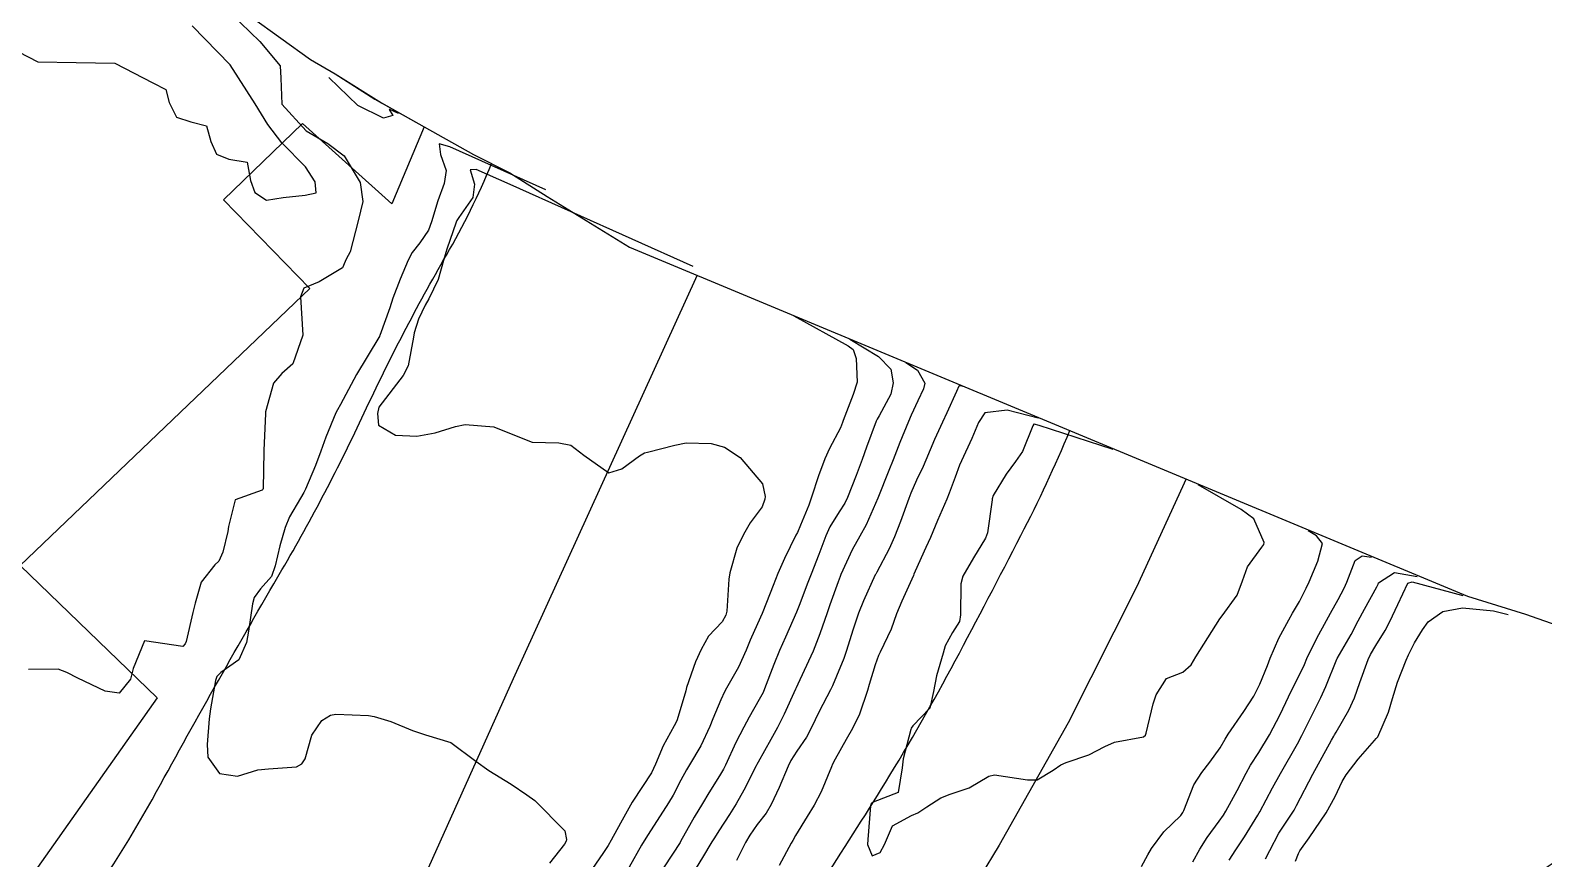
# Model space of a CAD drawing. Header units: metres. Extents: x 286371 to 293043, y 7462578 to 7466404.
# Drawn here: x 287505.7 to 287584.4, y 7465669.4 to 7465712.5 of the extents above; entities that cross this region are included whole.
import ezdxf

# ---------------------------------------------------------------- set-up
doc = ezdxf.new("R2010")
doc.units = ezdxf.units.M
doc.header["$MEASUREMENT"] = 0
for name, color, linetype in [('Area', 45, 'Continuous'), ('Curvas de Nivel 1m', 11, 'Continuous'), ('Curvas de Nivel 5m', 15, 'Continuous'), ('Edificações', 30, 'Continuous'), ('Vias primárias', 230, 'Continuous')]:
    doc.layers.add(name, color=color, linetype=linetype)

msp = doc.modelspace()

# ---------------------------------------------------------------- linework, layer by layer
at = {"layer": 'Area'}
msp.add_polyline3d([(287515.656, 7465714.318, 705.865), (287520.29, 7465710.98, 705.736), (287521.564, 7465710.23, 706.076), (287523.638, 7465708.917, 702.266), (287528.754, 7465706.045, 698.854), (287530.646, 7465705.083, 697.335), (287532.586, 7465703.861, 697.616), (287536.87, 7465701.227, 697.714), (287580.427, 7465683.091, 702.261), (287583.439, 7465682.146, 697.59), (287589.957, 7465679.862, 697.23)], dxfattribs=at)
at = {"layer": 'Curvas de Nivel 1m', "flags": 128}
for points, elevation in [([(287532.514, 7465704.204), (287527.534, 7465706.431), (287526.972, 7465706.586), (287527.044, 7465706.031), (287527.348, 7465705.211), (287527.244, 7465704.526), (287526.912, 7465703.629), (287526.57, 7465702.536), (287526.414, 7465702.109), (287525.972, 7465701.442), (287525.571, 7465700.941), (287525.373, 7465700.553), (287524.947, 7465699.556), (287524.567, 7465698.565), (287524.408, 7465698.075), (287523.895, 7465696.636), (287523.877, 7465696.592), (287523.867, 7465696.575), (287523.843, 7465696.525), (287522.671, 7465694.598), (287521.841, 7465693.052), (287521.687, 7465692.765), (287521.608, 7465692.618), (287521.085, 7465691.355), (287520.824, 7465690.629), (287520.545, 7465689.881), (287520.023, 7465688.641), (287519.94, 7465688.473), (287519.767, 7465688.187), (287519.2, 7465687.205), (287518.978, 7465686.656), (287518.694, 7465685.695), (287518.448, 7465684.663), (287518.263, 7465684.109), (287517.696, 7465683.463), (287517.359, 7465683.01), (287517.268, 7465682.681), (287517.074, 7465681.272), (287516.955, 7465680.685), (287516.556, 7465679.775), (287515.63, 7465679.111), (287515.426, 7465678.909), (287515.352, 7465678.709), (287515.09, 7465677.224), (287515.018, 7465676.713), (287514.916, 7465675.373), (287514.945, 7465674.714), (287515.551, 7465673.864), (287516.503, 7465673.737), (287517.555, 7465674.056), (287518.103, 7465674.119), (287519.558, 7465674.211), (287519.835, 7465674.365), (287520.008, 7465674.638), (287520.353, 7465675.862), (287520.883, 7465676.625), (287521.323, 7465676.894), (287521.599, 7465676.959), (287523.301, 7465676.886), (287523.598, 7465676.835), (287524.469, 7465676.571), (287525.587, 7465676.11), (287526.257, 7465675.871), (287527.578, 7465675.475), (287528.89, 7465674.505), (287529.557, 7465674.028), (287530.711, 7465673.312), (287531.539, 7465672.763), (287531.947, 7465672.458), (287533.503, 7465670.895), (287533.589, 7465670.433), (287533.573, 7465670.353), (287533.49, 7465670.195), (287532.712, 7465669.214)], 699), ([(287540.174, 7465700.224), (287530.668, 7465704.485), (287528.9, 7465705.258), (287528.58, 7465705.234), (287528.804, 7465704.503), (287528.717, 7465703.796), (287527.998, 7465702.766), (287527.897, 7465702.614), (287527.863, 7465702.516), (287527.375, 7465701.114), (287527.2, 7465700.526), (287526.93, 7465699.539), (287526.431, 7465698.537), (287526.247, 7465698.212), (287525.908, 7465697.484), (287525.681, 7465696.764), (287525.646, 7465696.548), (287525.363, 7465695.061), (287525.104, 7465694.556), (287523.839, 7465692.912), (287523.763, 7465692.586), (287523.825, 7465691.974), (287524.699, 7465691.448), (287525.817, 7465691.407), (287526.775, 7465691.575), (287527.825, 7465691.897), (287528.335, 7465691.999), (287529.825, 7465691.887), (287530.808, 7465691.481), (287531.814, 7465691.095), (287533.201, 7465691.046), (287533.812, 7465690.941), (287534.498, 7465690.414), (287535.791, 7465689.5), (287536.478, 7465689.7), (287537.381, 7465690.371), (287537.643, 7465690.531), (287537.807, 7465690.576), (287539.228, 7465690.928), (287539.815, 7465691.057), (287541.105, 7465691.025), (287541.812, 7465690.824), (287542.623, 7465690.292), (287543.784, 7465688.916), (287543.925, 7465688.272), (287543.909, 7465688.135), (287543.766, 7465687.728), (287543.147, 7465686.889), (287542.788, 7465686.289), (287542.44, 7465685.587), (287542.077, 7465684.299), (287542.036, 7465683.972), (287541.923, 7465682.301), (287541.877, 7465682.105), (287541.676, 7465681.76), (287540.975, 7465681.005), (287540.586, 7465680.32), (287540.295, 7465679.674), (287539.832, 7465678.331), (287539.792, 7465678.162), (287539.612, 7465677.533), (287539.323, 7465676.614), (287539.192, 7465676.34), (287538.613, 7465675.309), (287538.217, 7465674.355), (287538.009, 7465673.903), (287537.541, 7465673.19), (287537.005, 7465672.375), (287536.401, 7465671.28), (287535.921, 7465670.398), (287535.763, 7465670.128), (287535.484, 7465669.715), (287534.952, 7465668.932)], 698), ([(287545.404, 7465697.654), (287548.239, 7465696.094), (287548.5, 7465695.9), (287548.646, 7465695.439), (287548.703, 7465694.202), (287548.496, 7465693.563), (287547.969, 7465692.212), (287547.936, 7465692.109), (287547.828, 7465691.838), (287547.268, 7465690.767), (287547.026, 7465690.226), (287546.683, 7465689.339), (287546.332, 7465688.236), (287546.185, 7465687.821), (287545.752, 7465686.783), (287545.592, 7465686.401), (287545.518, 7465686.248), (287544.932, 7465685.05), (287544.582, 7465684.261), (287544.328, 7465683.641), (287543.802, 7465682.273), (287543.768, 7465682.188), (287543.68, 7465681.991), (287543.146, 7465680.798), (287542.934, 7465680.285), (287542.536, 7465679.395), (287541.913, 7465678.3), (287541.809, 7465678.113), (287541.615, 7465677.7), (287541.193, 7465676.718), (287541.038, 7465676.313), (287540.582, 7465675.312), (287539.992, 7465674.328), (287539.828, 7465674.053), (287539.542, 7465673.524), (287539.129, 7465672.743), (287538.894, 7465672.344), (287537.837, 7465670.706), (287537.63, 7465670.372), (287537.491, 7465670.145), (287536.847, 7465669.01)], 697), ([(287548.314, 7465696.444), (287549.812, 7465695.543), (287550.449, 7465694.889), (287550.579, 7465694.174), (287550.448, 7465693.583), (287549.838, 7465692.453), (287549.738, 7465692.284), (287549.694, 7465692.187), (287549.18, 7465690.827), (287548.958, 7465690.197), (287548.644, 7465689.349), (287548.196, 7465688.208), (287548.061, 7465687.919), (287547.763, 7465687.463), (287547.282, 7465686.691), (287547.071, 7465686.225), (287546.708, 7465685.252), (287546.307, 7465684.236), (287546.141, 7465683.804), (287545.689, 7465682.606), (287545.585, 7465682.347), (287545.543, 7465682.247), (287544.972, 7465680.947), (287544.669, 7465680.259), (287544.367, 7465679.536), (287543.89, 7465678.27), (287543.808, 7465678.084), (287543.613, 7465677.717), (287543.087, 7465676.789), (287542.812, 7465676.286), (287542.396, 7465675.474), (287541.851, 7465674.3), (287541.752, 7465674.1), (287541.546, 7465673.753), (287540.987, 7465672.858), (287540.662, 7465672.317), (287540.237, 7465671.6), (287539.527, 7465670.334), (287539.493, 7465670.283), (287538.232, 7465668.363)], 696), ([(287554.214, 7465693.974), (287554.084, 7465694.01), (287553.99, 7465693.994), (287553.858, 7465693.728), (287553.362, 7465692.611), (287553.138, 7465692.135), (287552.726, 7465691.236), (287552.267, 7465690.147), (287552.126, 7465689.822), (287551.788, 7465689.107), (287551.491, 7465688.446), (287551.383, 7465688.16), (287550.952, 7465686.971), (287550.643, 7465686.171), (287550.366, 7465685.543), (287549.716, 7465684.327), (287549.666, 7465684.234), (287549.642, 7465684.186), (287549.038, 7465682.85), (287548.775, 7465682.198), (287548.492, 7465681.378), (287548.127, 7465680.207), (287548.004, 7465679.852), (287547.628, 7465678.927), (287547.414, 7465678.422), (287547.317, 7465678.219), (287546.734, 7465677.09), (287546.317, 7465676.233), (287546.06, 7465675.754), (287545.566, 7465675.022), (287545.26, 7465674.548), (287545.121, 7465674.251), (287544.654, 7465673.141), (287544.237, 7465672.264), (287543.97, 7465671.815), (287543.508, 7465671.212), (287543.116, 7465670.664), (287542.903, 7465670.283), (287542.423, 7465669.347)], 694), ([(287558.104, 7465692.344), (287556.499, 7465692.757), (287555.338, 7465692.606), (287555.006, 7465692.107), (287554.653, 7465691.28), (287554.122, 7465690.12), (287554.027, 7465689.895), (287553.791, 7465689.265), (287553.474, 7465688.434), (287553.353, 7465688.131), (287552.876, 7465687.019), (287552.509, 7465686.143), (287552.276, 7465685.607), (287551.717, 7465684.377), (287551.647, 7465684.223), (287551.622, 7465684.156), (287551.02, 7465682.831), (287550.752, 7465682.168), (287550.464, 7465681.377), (287549.9, 7465680.181), (287549.814, 7465680.009), (287549.634, 7465679.519), (287549.321, 7465678.488), (287549.237, 7465678.19), (287548.83, 7465676.961), (287548.451, 7465676.201), (287548.136, 7465675.645), (287547.56, 7465674.621), (287547.421, 7465674.352), (287547.361, 7465674.217), (287546.834, 7465672.925), (287546.474, 7465672.23), (287546.109, 7465671.642), (287545.5, 7465670.641), (287545.355, 7465670.388), (287545.278, 7465670.248), (287544.649, 7465669.085)], 693), ([(287562.004, 7465690.714), (287558.166, 7465691.947), (287557.9, 7465692.03), (287557.877, 7465692.02), (287557.832, 7465691.936), (287557.285, 7465690.599), (287556.937, 7465690.077), (287556.448, 7465689.431), (287555.777, 7465688.316), (287555.721, 7465688.15), (287555.71, 7465688.095), (287555.471, 7465686.376), (287555.375, 7465686.1), (287554.75, 7465685.083), (287554.195, 7465684.117), (287554.093, 7465683.732), (287554.076, 7465682.118), (287554.011, 7465681.777), (287553.66, 7465681.197), (287553.282, 7465680.497), (287553.163, 7465680.132), (287552.825, 7465678.938), (287552.669, 7465678.139), (287552.485, 7465677.257), (287551.587, 7465676.346), (287551.512, 7465676.229), (287551.491, 7465676.156), (287551.098, 7465674.625), (287551.042, 7465674.162), (287550.824, 7465672.876), (287549.527, 7465672.379), (287549.427, 7465672.285), (287549.4, 7465672.186), (287549.255, 7465670.431), (287549.244, 7465670.188), (287549.485, 7465669.595), (287549.898, 7465669.768), (287550.12, 7465670.175), (287550.532, 7465671.146), (287551.517, 7465671.689), (287551.845, 7465671.824), (287552.314, 7465672.143), (287553.055, 7465672.608), (287553.534, 7465672.79), (287554.526, 7465673.123), (287555.548, 7465673.724), (287555.835, 7465673.805), (287557.546, 7465673.533), (287558.061, 7465673.542), (287558.887, 7465674.044), (287559.282, 7465674.315), (287559.56, 7465674.433), (287560.748, 7465674.835), (287561.573, 7465675.275), (287562.077, 7465675.497), (287563.581, 7465675.782), (287563.687, 7465675.868), (287563.728, 7465675.972), (287564.082, 7465677.493), (287564.244, 7465677.965), (287564.775, 7465678.809), (287565.632, 7465679.14), (287566.053, 7465679.523), (287566.306, 7465679.935), (287567.341, 7465681.583), (287567.544, 7465681.907), (287567.676, 7465682.064), (287568.45, 7465683.136), (287568.734, 7465683.889), (287568.987, 7465684.613), (287569.73, 7465685.636), (287569.837, 7465685.768), (287569.86, 7465685.873), (287569.314, 7465687.1), (287568.658, 7465687.591), (287566.424, 7465688.864)], 692), ([(287563.48, 7465669.035), (287563.811, 7465669.647), (287563.997, 7465669.967), (287564.632, 7465670.833), (287565.52, 7465671.695), (287565.63, 7465671.836), (287565.678, 7465671.942), (287566.202, 7465673.277), (287566.617, 7465673.928), (287567.034, 7465674.45), (287567.573, 7465675.196), (287567.831, 7465675.66), (287567.979, 7465675.909), (287568.803, 7465677.091), (287569.308, 7465677.881), (287569.624, 7465678.515), (287570.02, 7465679.487), (287570.163, 7465679.867), (287570.616, 7465680.904), (287571.128, 7465681.853), (287571.332, 7465682.197), (287571.689, 7465682.812), (287572.039, 7465683.5), (287572.19, 7465683.837), (287572.649, 7465684.901), (287572.882, 7465685.827), (287572.574, 7465686.22), (287572.134, 7465686.484)], 693), ([(287566.138, 7465669.28), (287566.517, 7465669.929), (287566.891, 7465670.536), (287567.516, 7465671.398), (287567.732, 7465671.7), (287567.856, 7465671.909), (287568.45, 7465672.991), (287568.919, 7465673.894), (287569.145, 7465674.306), (287569.57, 7465674.965), (287570.122, 7465675.874), (287570.68, 7465676.943), (287571.123, 7465677.852), (287571.279, 7465678.19), (287571.63, 7465678.892), (287571.941, 7465679.539), (287572.071, 7465679.838), (287572.587, 7465680.904), (287573.093, 7465681.823), (287573.301, 7465682.199), (287573.691, 7465682.913), (287574.005, 7465683.504), (287574.143, 7465683.808), (287574.584, 7465684.939), (287574.95, 7465685.184), (287575.434, 7465685.104)], 694), ([(287569.928, 7465669.437), (287570.141, 7465669.875), (287570.614, 7465670.761), (287571.342, 7465671.857), (287571.414, 7465671.968), (287571.529, 7465672.198), (287572.377, 7465673.838), (287573.361, 7465675.6), (287573.481, 7465675.816), (287573.517, 7465675.883), (287573.587, 7465676.011), (287574.252, 7465677.157), (287574.541, 7465677.801), (287574.83, 7465678.592), (287575.259, 7465679.79), (287575.378, 7465680.059), (287575.655, 7465680.516), (287576.136, 7465681.308), (287576.377, 7465681.774), (287576.804, 7465682.651), (287577.325, 7465683.76), (287577.543, 7465683.838), (287580.174, 7465683.124)], 696), ([(287571.486, 7465669.317), (287571.631, 7465669.713), (287571.707, 7465669.851), (287572.196, 7465670.532), (287573.072, 7465671.823), (287573.537, 7465672.677), (287573.906, 7465673.452), (287574.117, 7465673.806), (287574.744, 7465674.619), (287575.581, 7465675.585), (287575.679, 7465675.687), (287575.756, 7465675.782), (287576.316, 7465677.061), (287576.522, 7465677.771), (287576.783, 7465678.611), (287577.24, 7465679.761), (287577.362, 7465680.045), (287577.658, 7465680.662), (287578.078, 7465681.339), (287578.385, 7465681.744), (287579.131, 7465682.284), (287580.163, 7465682.479), (287581.766, 7465682.332), (287582.534, 7465682.134)], 697)]:
    msp.add_lwpolyline(points, dxfattribs=dict(at, elevation=elevation))
at = {"layer": 'Curvas de Nivel 5m', "flags": 128}
for points, elevation in [([(287516.154, 7465713.364), (287517.662, 7465711.907), (287518.712, 7465710.655), (287518.744, 7465710.015), (287518.804, 7465708.654), (287520.063, 7465707.262), (287521.189, 7465706.617), (287522.045, 7465705.975), (287522.877, 7465704.592), (287523, 7465703.599), (287522.774, 7465702.593), (287522.35, 7465700.979), (287522.138, 7465700.602), (287522.086, 7465700.478), (287521.957, 7465700.142), (287520.731, 7465699.414), (287519.941, 7465699.087), (287519.766, 7465698.647), (287519.894, 7465696.644), (287519.365, 7465695.161), (287518.804, 7465694.66), (287518.367, 7465694.157), (287517.958, 7465692.673), (287517.948, 7465692.557), (287517.863, 7465690.674), (287517.864, 7465690.612), (287517.826, 7465688.674), (287517.815, 7465688.632), (287517.773, 7465688.588), (287516.373, 7465688.087), (287516.025, 7465686.7), (287515.997, 7465686.444), (287515.724, 7465685.367), (287515.527, 7465684.898), (287515.31, 7465684.711), (287514.612, 7465683.81), (287514.288, 7465682.725), (287514.167, 7465682.237), (287513.822, 7465680.732), (287513.779, 7465680.606), (287513.65, 7465680.473), (287511.654, 7465680.764), (287511.077, 7465679.328), (287510.938, 7465678.775), (287510.35, 7465678.046), (287509.614, 7465678.145), (287508.198, 7465678.816), (287507.628, 7465679.11), (287507.177, 7465679.285), (287505.63, 7465679.277)], 700), ([(287504.129, 7465711.884), (287506.114, 7465710.854), (287508.114, 7465710.824), (287510.114, 7465710.794), (287512.099, 7465709.763), (287512.762, 7465709.419), (287512.949, 7465708.747), (287513.321, 7465707.988), (287514.069, 7465707.734), (287514.879, 7465707.531), (287515.105, 7465706.713), (287515.395, 7465706.058), (287516.041, 7465705.802), (287517.002, 7465705.648), (287517.163, 7465704.682), (287517.4, 7465704.062), (287518.009, 7465703.666), (287518.862, 7465703.801), (287520.014, 7465703.932), (287520.588, 7465704.054), (287520.528, 7465704.627), (287520.036, 7465705.402), (287518.807, 7465706.653), (287518.068, 7465707.591), (287517.419, 7465708.674), (287516.114, 7465710.694), (287514.144, 7465712.724)], 700), ([(287524.854, 7465708.174), (287524.405, 7465708.375), (287524.374, 7465708.375), (287524.57, 7465708.074), (287524.074, 7465707.921), (287522.75, 7465708.594), (287521.244, 7465710.044)], 700), ([(287551.224, 7465695.224), (287551.832, 7465694.836), (287552.221, 7465694.149), (287552.151, 7465693.858), (287551.85, 7465693.234), (287551.509, 7465692.49), (287551.361, 7465692.162), (287550.921, 7465691.064), (287550.578, 7465690.173), (287550.354, 7465689.618), (287549.774, 7465688.184), (287549.162, 7465686.785), (287548.835, 7465686.198), (287548.445, 7465685.492), (287547.857, 7465684.212), (287547.812, 7465684.114), (287547.708, 7465683.838), (287547.274, 7465682.637), (287547.133, 7465682.223), (287546.764, 7465681.132), (287546.409, 7465680.233), (287546.175, 7465679.705), (287545.62, 7465678.519), (287545.535, 7465678.327), (287545.498, 7465678.246), (287544.903, 7465676.95), (287544.555, 7465676.26), (287544.208, 7465675.632), (287543.557, 7465674.467), (287543.489, 7465674.342), (287543.455, 7465674.276), (287542.818, 7465673.002), (287542.412, 7465672.291), (287542.068, 7465671.744), (287541.503, 7465670.882), (287541.277, 7465670.528), (287541.146, 7465670.31), (287540.669, 7465669.508), (287539.959, 7465668.335)], 695), ([(287568.033, 7465669.359), (287568.387, 7465669.901), (287568.824, 7465670.575), (287569.521, 7465671.711), (287569.586, 7465671.821), (287569.622, 7465671.883), (287570.293, 7465673.123), (287570.701, 7465673.867), (287571.578, 7465675.418), (287571.809, 7465675.841), (287572.408, 7465677.026), (287572.801, 7465677.827), (287573.054, 7465678.391), (287573.629, 7465679.815), (287573.644, 7465679.843), (287574.367, 7465681.101), (287574.743, 7465681.798), (287575.065, 7465682.412), (287575.701, 7465683.573), (287575.776, 7465683.71), (287575.804, 7465683.783), (287576.622, 7465684.316), (287577.804, 7465684.114)], 695)]:
    msp.add_lwpolyline(points, dxfattribs=dict(at, elevation=elevation))
at = {"layer": 'Edificações'}
msp.add_lwpolyline([(287455.901, 7465704.654), (287467.744, 7465716.633), (287463.926, 7465720.573), (287479.46, 7465736.068), (287484.706, 7465732.629), (287494.253, 7465726.371), (287497.108, 7465725.15), (287500.041, 7465723.492), (287506.081, 7465719.649), (287511.351, 7465716.296), (287515.656, 7465714.318), (287520.29, 7465710.98), (287521.564, 7465710.23), (287523.978, 7465708.726), (287526.196, 7465707.481), (287524.509, 7465703.472), (287519.868, 7465707.644), (287515.775, 7465703.682), (287520.252, 7465699.069), (287505.207, 7465684.675), (287512.321, 7465677.81), (287499.956, 7465660.29)], close=True, dxfattribs=at)
at = {"layer": 'Vias primárias'}
msp.add_lwpolyline([(287340.964, 7465647.422), (287351.353, 7465641.038), (287362.484, 7465635.609, 0.023191), (287369.884, 7465632.416, 0.032167), (287383.18, 7465628.35, 0.001024), (287389.568, 7465626.852, 0.03908), (287403, 7465624.82, -0.003716), (287411.859, 7465624.114, 0.0417), (287423.731, 7465624.071, -0.002566), (287431.744, 7465624.67, 0.032536), (287443.366, 7465626.244, 0.008835), (287450.14, 7465627.739, 0.068956), (287476.629, 7465638.093, 0.050935), (287495.453, 7465651.309, 0.052927), (287503.394, 7465659.814, 0.007115), (287508.189, 7465666.375, 0.029017), (287512.288, 7465672.928, -0.006953), (287518.805, 7465684.449, 0.023103), (287523.081, 7465692.611, -0.022055), (287527.353, 7465700.808, 0.032999), (287529.7, 7465705.564, -2.575656)], format="xyb", dxfattribs=at)
for points, elevation in [([(287540.387, 7465699.763), (287530.821, 7465678.794), (287525.862, 7465667.762), (287519.133, 7465652.965), (287513.563, 7465640.728), (287508.787, 7465629.745), (287503.274, 7465617.919), (287496.787, 7465604.524), (287491.953, 7465594.371), (287487.423, 7465583.965, 0.047634)], 698.081), ([(287422.282, 7465600.033, -0.000073), (287429.696, 7465600.495, 0.008475), (287438.124, 7465601.162, 0.028256), (287446.809, 7465602.497, 0.005923), (287451.86, 7465603.63, 0.002921), (287459.671, 7465605.529, 0.026539), (287470.574, 7465608.871, 0.019299), (287483.738, 7465614.268, 0.00585), (287491.198, 7465617.774, 0.058093), (287511.689, 7465630.824, -0.006475), (287518.945, 7465636.576, 0.030408), (287524.239, 7465641.2, 0.013171), (287530.456, 7465647.669, -0.001223), (287535.592, 7465653.274, 0.034542), (287543.264, 7465662.858, 0.013197), (287550.167, 7465673.401, 0.016127), (287553.795, 7465679.725, 0.002868), (287557.215, 7465686.245, 0.020513), (287559.757, 7465691.698, -2877.88476)], 700.958), ([(287499.839, 7465583.177, -0.024111), (287506.866, 7465593.41, 0.008538), (287513.469, 7465602.412, -0.027757), (287520.918, 7465611.79, 0.006381), (287528.216, 7465620.211, -0.019512), (287534.355, 7465626.931, 0.00292), (287539.3, 7465631.995, -0.015365), (287544.045, 7465636.619, 0.00241), (287549.104, 7465641.3, -0.010476), (287555.084, 7465646.656, -0.005236), (287560.415, 7465651.137, -0.013957), (287567.866, 7465656.927, 0.002242), (287575.59, 7465662.644, -0.011599), (287584.157, 7465668.74, -0.018626), (287595.97, 7465676.113, 0.003859)], 698.081)]:
    msp.add_lwpolyline(points, format="xyb", dxfattribs=dict(at, elevation=elevation))
at = {"layer": 'Vias primárias', "elevation": 700.733}
msp.add_lwpolyline([(287565.796, 7465689.183), (287563.221, 7465683.557), (287559.66, 7465676.507), (287556.076, 7465670.148), (287553.116, 7465665.265), (287549.396, 7465659.796), (287545.279, 7465654.308), (287541.185, 7465649.287), (287536.633, 7465644.118), (287531.474, 7465638.888), (287524.19, 7465632.084), (287516.238, 7465625.708), (287508.908, 7465620.436), (287503.01, 7465616.779), (287485.881, 7465607.702), (287478.248, 7465604.392), (287465.913, 7465600.031), (287457.699, 7465597.714), (287446.305, 7465595.408), (287441.716, 7465594.661), (287428.459, 7465593.211), (287413.395, 7465593.022)], dxfattribs=at)

doc.saveas('drawing.dxf')
